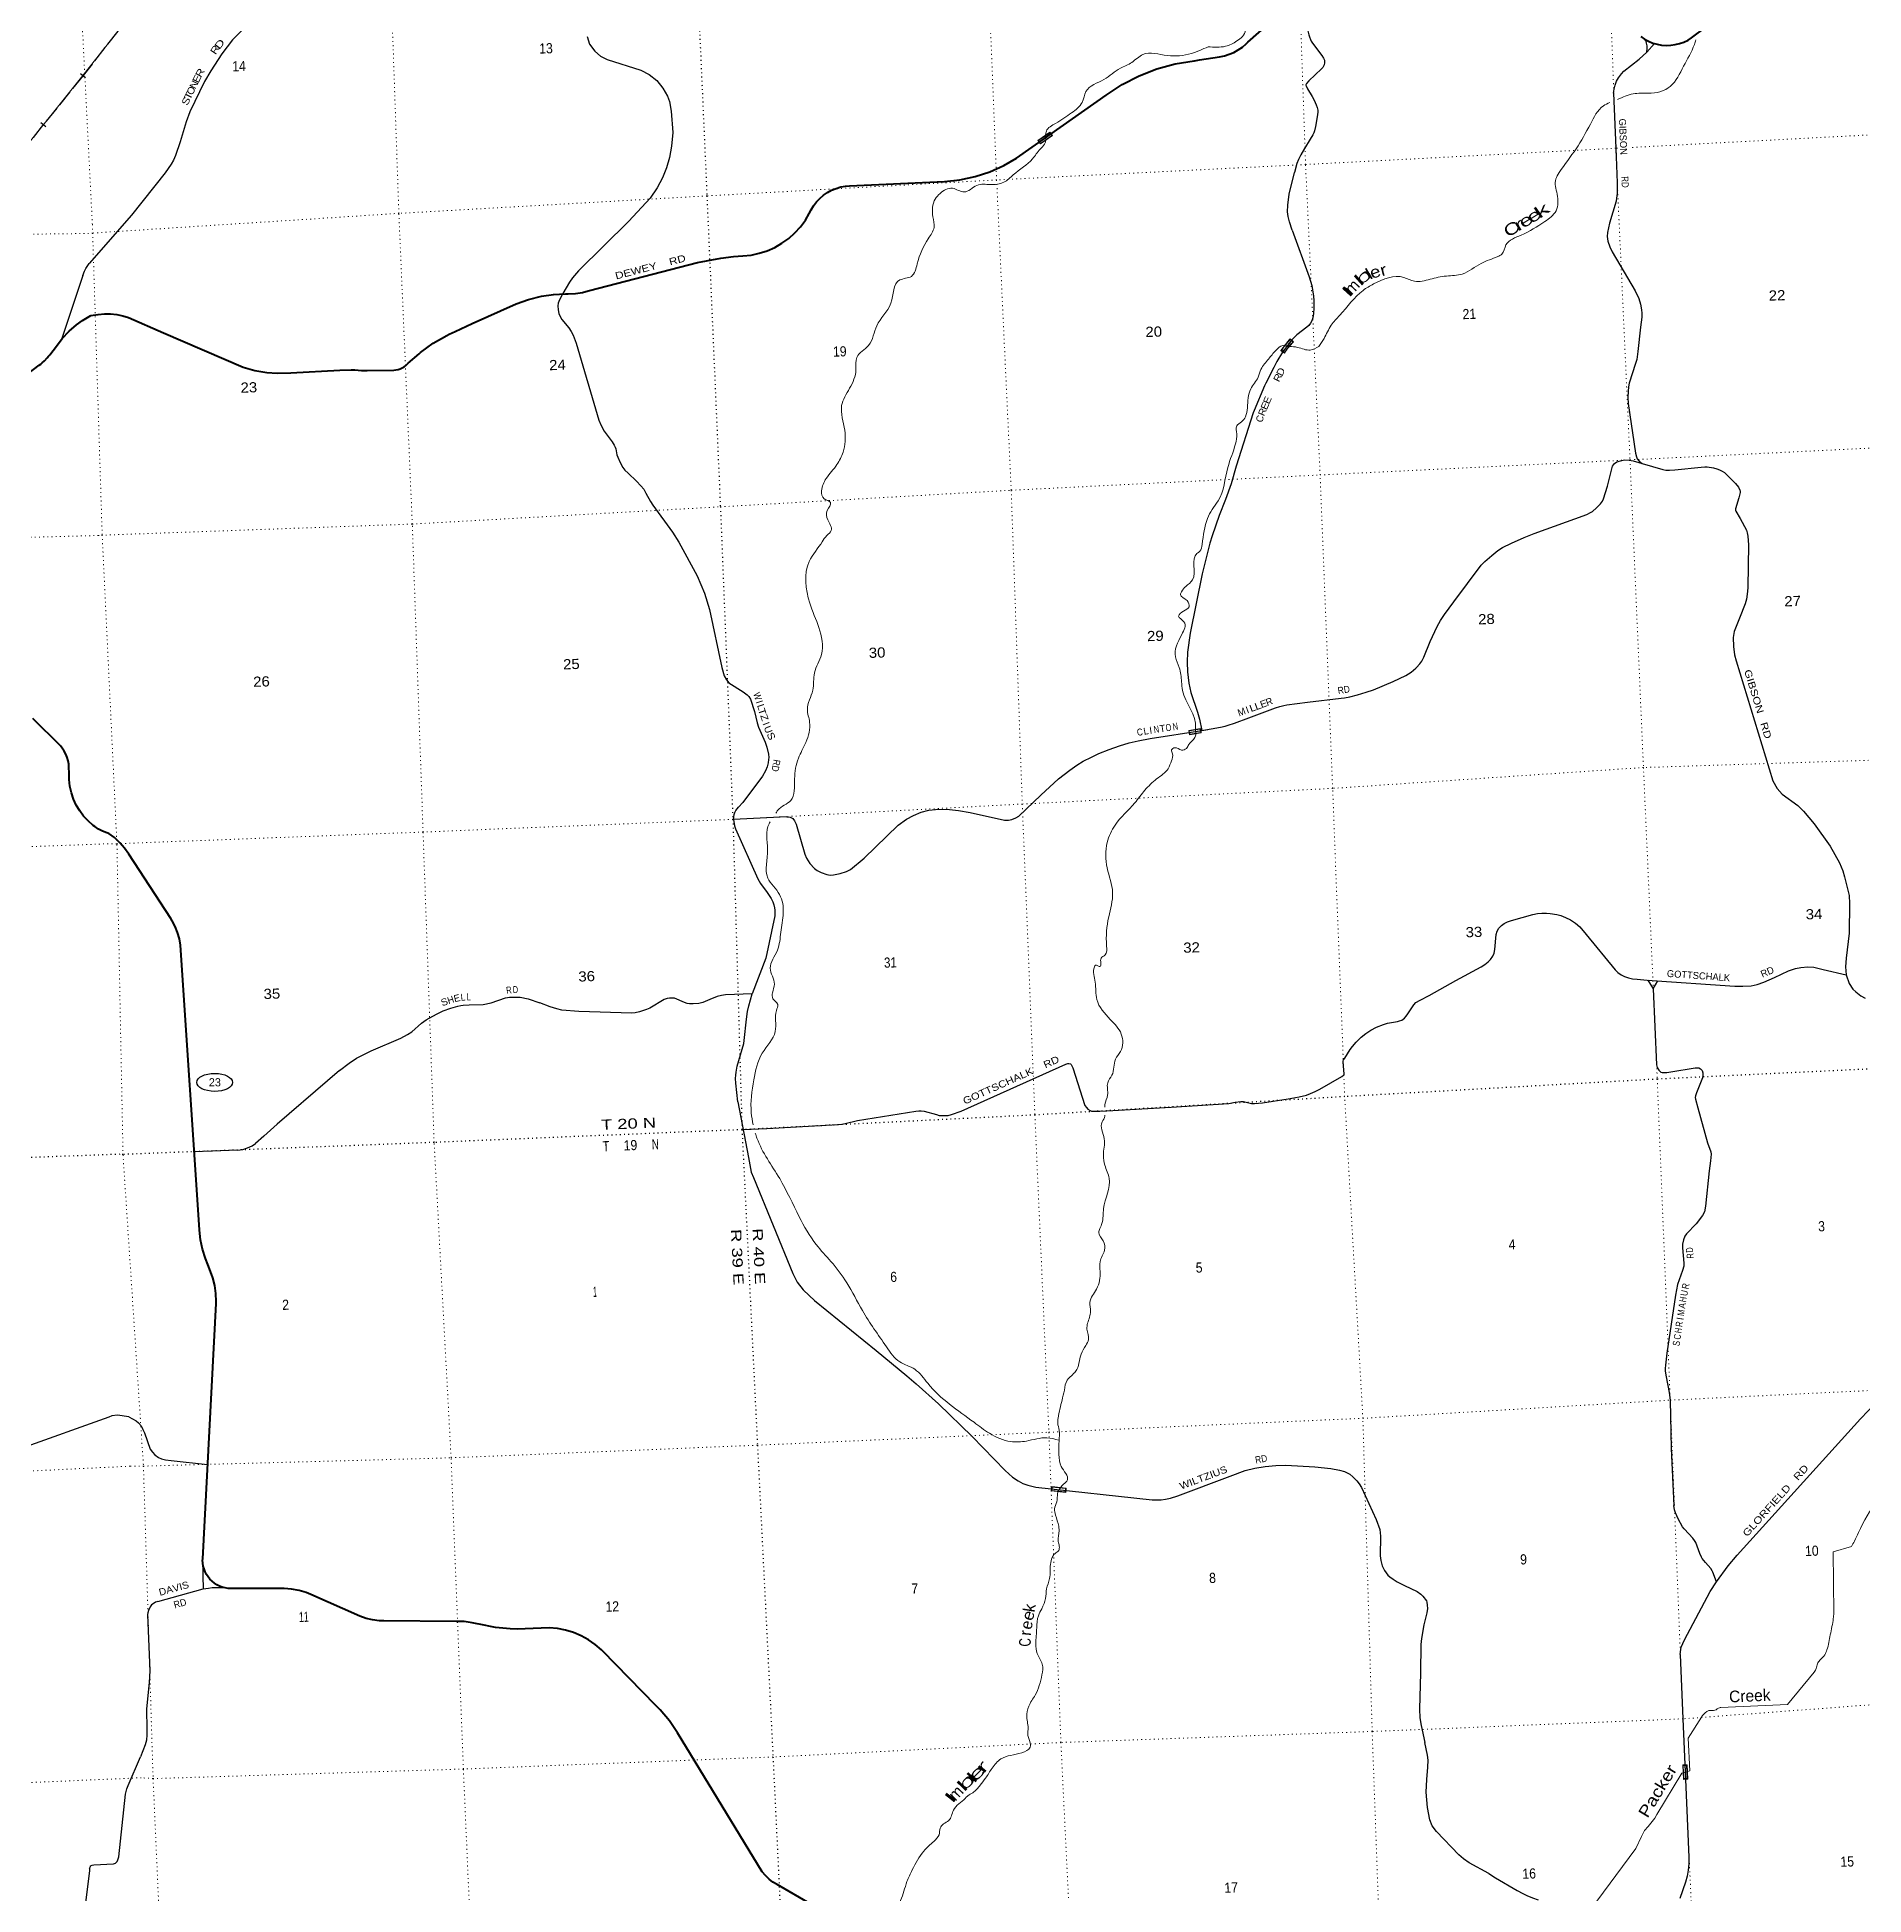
# Model space of a CAD drawing. Header units: feet. Extents: x 745759 to 1002271, y -170898 to 32007.
# Drawn here: x 779457 to 810881, y -117429 to -85462 of the extents above; entities that cross this region are included whole.
import ezdxf
from ezdxf.enums import TextEntityAlignment as Align

# ---------------------------------------------------------------- set-up
doc = ezdxf.new("R2010")
doc.units = ezdxf.units.FT
doc.header["$LTSCALE"] = 48
doc.header["$PDMODE"] = 32
doc.header["$PDSIZE"] = 24
doc.linetypes.add('DOTTED', pattern=[1.5, 0.3, -1.2])
doc.linetypes.add('LONG_DASHED', pattern=[7.5, 6, -1.5])
for name, color, linetype, lineweight in [('17', 7, 'Continuous', 25), ('23', 7, 'Continuous', 70), ('26', 7, 'Continuous', 40), ('29', 7, 'Continuous', 25), ('31', 7, 'Continuous', 13), ('34', 7, 'Continuous', 13), ('39', 7, 'Continuous', 13), ('6', 7, 'DOTTED', 25), ('61', 7, 'Continuous', 13), ('63', 7, 'Continuous', 25), ('7', 7, 'DOTTED', 13)]:
    doc.layers.add(name, color=color, linetype=linetype, lineweight=lineweight)
for name, color, linetype in [('27', 7, 'Continuous'), ('30', 7, 'Continuous'), ('41', 7, 'Continuous')]:
    doc.layers.add(name, color=color, linetype=linetype)

msp = doc.modelspace()

# ---------------------------------------------------------------- linework, layer by layer
at = {"layer": '17'}
msp.add_ellipse((782511.21, -103448.89), major_axis=(-309.24, 1), ratio=0.500121, dxfattribs=at)
at = {"layer": '23'}
for points in [[(780692.11, -99163.14), (780657.97, -99152.88), (780583.92, -99124.83), (780513.2, -99089.19), (780446.6, -99046.36), (780420.5, -99026.32), (780334.69, -98950.73), (780257.26, -98866.59), (780189.04, -98774.81), (780130.78, -98676.41), (780083.14, -98572.45), (780046.62, -98464.09), (780021.63, -98352.5), (780008.44, -98238.9), (780007.19, -98124.56), (780004.58, -98030.64), (780000.25, -97971.33), (779989.74, -97912.81), (779973.18, -97855.7), (779950.73, -97800.64), (779922.65, -97748.23), (779889.25, -97699.04), (779856.45, -97659.63), (779380.4, -97188.85)], [(781780.97, -100669.98), (781755.92, -100629.99), (781035.12, -99524.24), (780962.24, -99419.91), (780878.86, -99323.78), (780785.89, -99236.89), (780692.11, -99163.14)], [(792777.94, -117595.42), (792185.32, -117253.39), (792115.51, -117209.47), (792048.28, -117156.8), (791986.92, -117097.4), (791932.11, -117031.91), (790474.45, -114638.66), (790335.05, -114434.56), (790175.08, -114246.16), (790101.3, -114171.37), (789184.47, -113230.73), (789165.09, -113211.86), (789057.31, -113119.27), (788940.44, -113038.46), (788815.76, -112970.31), (788684.65, -112915.56), (788548.52, -112874.82), (788408.89, -112848.53), (788267.27, -112836.98), (788125.22, -112840.3), (787712.94, -112858.2), (787595.77, -112854.72), (787341.15, -112827.62), (787058.95, -112771.12), (787027.61, -112765.05), (786942.09, -112745.96), (786805.05, -112727.49), (786666.83, -112723.44), (785420.69, -112715.23), (785342.05, -112712.54), (785228.34, -112698.54), (785116.73, -112672.73), (785008.42, -112635.4), (784163.91, -112260.12), (784086.6, -112229.35), (783962.41, -112191.9), (783834.98, -112167.64), (783705.71, -112156.83), (782843.69, -112156.2), (782792.67, -112158.92), (782741.64, -112156.29), (782691.16, -112148.34), (782641.79, -112135.16), (782594.07, -112116.89), (782548.53, -112093.74), (782505.65, -112065.95), (782465.91, -112033.83), (782429.74, -111997.73), (782397.55, -111958.05), (782369.68, -111915.22), (782346.45, -111869.71), (782328.09, -111822.02), (782314.82, -111772.68), (782306.78, -111722.22), (782304.06, -111671.19), (782304.63, -111647.2), (782536.57, -107252.06), (782535.82, -107220.05), (782530.92, -107081.94), (782511.62, -106945.11), (782478.12, -106811.04), (782440.74, -106705.29), (782392.7, -106583.67), (782353.57, -106477.5), (782301.86, -106319.69), (782266.93, -106157.35), (782249.17, -105992.24), (782248.84, -105986.08), (781922.33, -101085.81), (781903.56, -100976.86), (781873.5, -100870.47), (781832.49, -100767.8), (781780.97, -100669.98)]]:
    msp.add_lwpolyline(points, dxfattribs=at)
at = {"layer": '26'}
for points in [[(796901.46, -87125.83), (797848.69, -86459.72), (798122.46, -86279.43), (798413.57, -86128.74), (798718.83, -86009.31), (799034.91, -85922.44), (799358.34, -85869.09), (799364.12, -85868.45), (799450.69, -85855.09), (799795.42, -85798.17), (799880.55, -85782.05), (799963.53, -85757.12), (800043.45, -85723.66), (800119.44, -85682.02), (800190.65, -85632.68), (800256.32, -85576.15), (800284.76, -85547.6), (801234.92, -84707.23)], [(807042.03, -85453.37), (807106.98, -85497.33), (807176.17, -85534.25), (807248.84, -85563.74), (807324.2, -85585.48), (807401.42, -85599.21), (807479.65, -85604.8), (807558.03, -85602.19), (807635.71, -85591.39), (807711.84, -85572.53), (807785.58, -85545.82), (807856.12, -85511.55), (807915.96, -85474.74), (808410.6, -85108.94)], [(780382.72, -90253.85), (780507.42, -90236.98), (780613.86, -90225.67), (780720.89, -90225.55), (780827.35, -90236.62), (780932.08, -90258.75), (781027.04, -90289.12), (781631.82, -90549.62), (783002.75, -91139.5), (783203.43, -91195.88), (783408.9, -91230.98), (783587.23, -91243.83), (783819.27, -91236.39), (784661.6, -91192.8), (784859.92, -91186.76), (784921.45, -91189.11), (785038.17, -91199.48), (785136.55, -91198.72), (785591.48, -91194.04), (785629.47, -91189.46), (785666.78, -91180.95), (785702.99, -91168.58), (785737.71, -91152.49), (785770.56, -91132.86), (785801.17, -91109.9), (785829.22, -91083.87), (785839.37, -91072.98), (786028.57, -90910.7), (786053.82, -90886.29), (786271.73, -90729.48), (786504.85, -90596.31), (786547, -90575.56), (786649.52, -90527.07), (786941.15, -90390.78), (787697.09, -90051.83), (787912.23, -89974.57), (788134.27, -89920.22), (788342.47, -89890.98), (788543.61, -89880), (788594.25, -89881.16), (788716.8, -89874.53), (788837.99, -89855.13), (788855.98, -89851.13), (788960.58, -89824.32), (790814.88, -89339.76), (791216.21, -89263.12), (791435.38, -89239.34), (791597.33, -89225.55), (791739.51, -89211.27), (791879.43, -89182.2), (792015.53, -89138.67), (792146.34, -89081.15), (792270.43, -89010.28), (792386.42, -88926.82), (792493.06, -88831.69), (792589.16, -88725.94), (792673.69, -88610.72), (792740.53, -88497.25), (792772.07, -88432.76), (792814.99, -88362.27), (792865.04, -88296.66), (792921.68, -88236.65), (792984.28, -88182.88), (793052.16, -88135.94), (793124.57, -88096.37), (793200.72, -88064.57), (793279.78, -88040.91), (793360.88, -88025.65), (793431.04, -88019.39), (795065.16, -87944.82), (795330.18, -87916.81), (795590.82, -87861.25), (795844.22, -87778.75), (796087.62, -87670.22), (796302.09, -87547.31), (796901.46, -87125.83)], [(776926.01, -93260.58), (777735.15, -92524.69), (778737.06, -91682.76), (779493.19, -91106.45), (779518.09, -91087.48), (779543.19, -91065.93), (779581.55, -91033), (779631.97, -90979.61), (779653.56, -90954.51), (779672.77, -90929.61), (779787.84, -90780.45), (779890.09, -90645.95), (780005.84, -90522.89), (780133.82, -90412.59), (780236.79, -90339.12), (780382.72, -90253.85)]]:
    msp.add_lwpolyline(points, dxfattribs=at)
at = {"layer": '29'}
for p, q in [((806576.46, -86428.28), (806613.01, -87374.47)), ((801043.95, -88782.17), (801339.31, -89586.53)), ((780241.58, -89566.47), (779877.08, -90663.6)), ((799500.69, -94696.66), (799291.78, -95717.36)), ((799593.7, -97380.58), (799270.38, -97430.83)), ((792350.79, -98876.98), (791434.2, -98923.14)), ((807150.95, -101688.92), (808660.6, -101795.02)), ((807256.36, -101841.36), (807314.82, -103147.98)), ((795351.82, -103946.32), (797155.78, -103133.65)), ((791512.04, -103781.13), (791692.55, -104743.49)), ((782905.52, -104616.15), (782151.2, -104644.09)), ((792827.36, -107199.08), (793887.99, -108060.44)), ((810822.55, -109235.89), (808703.01, -111584.52)), ((781532.93, -112379.24), (782315.41, -112162.18)), ((807723.04, -113291.61), (807769.09, -114400.25))]:
    msp.add_line(p, q, dxfattribs=at)
for points in [[(784023.55, -84142.47), (783892.88, -84316.25), (783717.04, -84606.52), (783633.51, -84731.87), (783532.42, -84844.02), (782969.76, -85354.19), (782820.29, -85510.33), (782635.67, -85750.02), (782446.64, -86040.3), (782336.76, -86225.01), (782081.79, -86748.39), (782020.26, -86919.9), (781914.76, -87262.95), (781835.64, -87500.45), (781804.85, -87577.42), (781760.89, -87647.79), (781659.81, -87799.52), (781079.55, -88525.2), (780349.97, -89356.09)], [(801177.1, -84762.6), (801175.77, -84878.81), (801178.15, -84935.31), (801182.91, -84969.23), (801220.96, -85069.18), (801260.21, -85156.62), (801282.8, -85216.72), (801332.75, -85422.54), (801342.26, -85459.44), (801361.29, -85503.45), (801375.56, -85530.83), (801396.97, -85568.29), (801556.32, -85775.94), (801588.43, -85822.91), (801601.51, -85856.85), (801605.08, -85884.78), (801603.89, -85906.82), (801596.76, -85938.33), (801587.24, -85959.17), (801572.96, -85985.33), (801553.94, -86006.76), (801335.13, -86216.17)], [(788921.65, -85450.95), (788961.22, -85582.89), (789053.53, -85706.03), (789145.84, -85789.6), (789264.53, -85846.77), (789844.77, -86031.49), (789985.44, -86106.26), (790117.31, -86207.41), (790222.81, -86339.36), (790301.94, -86480.09), (790332.71, -86568.06), (790363.48, -86735.18)], [(806576.46, -86428.28), (806585.5, -86355.45), (806602.14, -86287.04), (806628.31, -86217.43), (806659.22, -86163.3), (806710.36, -86093.69), (806754.36, -86049.07), (807015.98, -85842.05), (807149.17, -85723.06), (807281.18, -85573.74)], [(807149.17, -85723.06), (807153.94, -85653.46), (807151.56, -85610.63), (807143.24, -85563.03), (807130.15, -85514.25)], [(801335.13, -86216.17), (801294.69, -86258.98), (801287.16, -86268.91), (801283.59, -86280.5), (801283.99, -86290.22), (801287.56, -86299.43), (801311.34, -86349.41), (801389.83, -86482.67), (801426.1, -86549.01), (801461.78, -86626.35), (801475.46, -86670.66), (801485.56, -86716.77), (801487.35, -86753.95), (801477.83, -86832.48), (801448.7, -86998.17), (801430.26, -87072.83), (801416.59, -87110.61), (801404.1, -87141.84), (801358.91, -87215.61), (801256.64, -87377.43), (801194.8, -87486.89), (801154.97, -87566.91), (801128.2, -87639.19), (801085.39, -87791.49)], [(790363.48, -86735.18), (790389.86, -87100.23), (790372.26, -87339.92), (790337.11, -87531.24), (790284.35, -87713.76), (790214.03, -87883.09), (790121.7, -88052.41), (790003.03, -88234.93), (789633.78, -88630.76), (788772.2, -89483.98), (788666.69, -89601.64), (788613.95, -89677.5), (788499.66, -89871.01)], [(806613.01, -87374.47), (806636.64, -87966.46), (806636.64, -88152.07), (806627.12, -88234.17), (806617.61, -88285.33), (806503.44, -88661.31), (806470.15, -88823.13), (806467.76, -88894.51), (806479.66, -88970.66), (806512.95, -89072.99), (806551.01, -89156.27), (806945.83, -89827.33), (807007.66, -89960.61), (807040.97, -90055.78), (807057.61, -90155.74), (807061.2, -90211.04), (807059.99, -90279.46), (807040.97, -90450.8)], [(801043.95, -88782.17), (801000.36, -88641.94), (800977.76, -88548.54), (800968.25, -88468.22), (800970.63, -88353.4), (800994.41, -88165.41), (801085.39, -87791.49)], [(780241.58, -89566.47), (780271.41, -89490.17), (780293.43, -89443.9), (780349.96, -89356.09)], [(801339.31, -89586.53), (801384.49, -89737.78), (801415.41, -89918.64), (801420.17, -89994.19), (801417.79, -90123.29), (801413.03, -90215.5), (801401.14, -90292.25), (801383.3, -90342.81), (801360.7, -90385.06), (801333.35, -90422.53), (801301.24, -90454.07), (801127.61, -90587.33), (801041.99, -90673), (800949.22, -90790.78), (800880.25, -90882.41), (800780.36, -91044.23), (800730.41, -91144.18)], [(788499.66, -89871.01), (788442.5, -89982.06), (788422.72, -90042.52), (788416.12, -90083.22), (788418.32, -90152.48), (788433.71, -90215.16), (788457.89, -90280.02), (788482.06, -90320.71), (788600.75, -90465.85), (788642.51, -90526.31), (788675.48, -90588.99), (788728.23, -90729.73), (789119.46, -92053.56), (789156.82, -92143.71), (789211.77, -92242.67), (789348.04, -92427.39), (789385.4, -92482.36), (789400.78, -92517.54), (789409.58, -92546.14), (789431.55, -92651.69), (789444.75, -92691.28), (789484.31, -92779.24)], [(807040.97, -90450.8), (806993.41, -90870.81), (806973.2, -91008.22), (806955.36, -91080.22), (806845.95, -91418.13), (806831.68, -91482.36), (806826.92, -91551.39), (806823.35, -91660.84), (806826.92, -91765.55), (806955.36, -92622.23), (806967.59, -92686.95), (806983.9, -92717.41), (807017.54, -92755.97), (807069.52, -92798.32)], [(800730.41, -91144.18), (800591.26, -91418.39), (800571.04, -91461.83), (800391.47, -91888.38), (800376.01, -91928.25), (800085.83, -92842.05), (799995.45, -93146.66), (799900.31, -93417.94), (799792.1, -93693.98), (799670.8, -94043.8), (799632.74, -94167.54), (799500.69, -94696.66)], [(789484.31, -92779.24), (789534.84, -92868.3), (789567.81, -92912.28), (789622.76, -92967.26), (789770.02, -93103.6), (789844.75, -93182.76), (789890.91, -93242.14), (789930.47, -93308.11), (790009.59, -93455.44), (790046.96, -93517.02), (790385.44, -93983.22), (790495.33, -94152.54)], [(803827.89, -95182.14), (804298.87, -94546.74), (804360.71, -94483.67), (804479.64, -94380.15), (804584.3, -94298.05), (804665.17, -94246.89), (804817.39, -94171.93), (805036.22, -94071.98), (805207.47, -94004.15), (806116.08, -93675.74), (806180.3, -93644.8), (806211.22, -93623.38), (806282.57, -93561.52), (806351.55, -93490.12), (806382.48, -93449.66), (806401.5, -93409.21), (806472.86, -93190.27), (806558.48, -92842.83), (806589.41, -92801.18), (806629.84, -92771.44), (806696.44, -92751.21), (806763.04, -92738.12), (806841.53, -92741.69), (806910.51, -92752.4), (807069.52, -92798.32)], [(807069.52, -92798.32), (807422.34, -92904.55), (807475.09, -92912.25), (807538.83, -92915.55), (807628.94, -92907.85), (808081.69, -92859.47), (808143.23, -92856.17), (808187.19, -92858.37), (808292.68, -92872.67), (808354.22, -92891.36), (808398.18, -92906.75), (808442.13, -92928.74), (808481.69, -92956.23), (808675.1, -93145.34), (808725.65, -93205.81), (808749.82, -93255.28), (808754.22, -93270.68), (808752.02, -93298.16), (808727.85, -93391.62), (808672.9, -93581.83), (808672.9, -93602.72), (808679.49, -93620.31), (808754.22, -93743.45), (808859.72, -93945.75), (808875.1, -93994.13), (808886.09, -94051.3), (808899.28, -94196.43), (808883.89, -94927.58), (808877.3, -95001.25), (808859.72, -95130.98), (808837.74, -95212.35), (808741.03, -95463.03)], [(790495.33, -94152.54), (790811.83, -94733.08), (790934.92, -95029.95), (791022.83, -95313.63), (791233.83, -96307.6), (791277.78, -96450.53), (791315.15, -96519.81), (791356.92, -96571.49), (791603.09, -96729.82), (791673.41, -96780.39), (791699.79, -96810.08), (791726.17, -96852.97), (791796.5, -97064.07), (791842.66, -97262), (791866.84, -97336.76), (791981.13, -97591.85), (792009.7, -97679.82), (792036.07, -97801.87), (792042.67, -97855.73), (792040.46, -97892.03), (792033.87, -97947.01), (792016.29, -98017.38), (791987.71, -98087.75), (791937.17, -98181.19), (791594.29, -98629.8)], [(799494.17, -97396.05), (799812.93, -97338.2), (799893.81, -97320.34), (799948.51, -97303.68), (800055.54, -97266.8), (800302.91, -97176.37), (800759.59, -97005.03), (800835.71, -96982.42), (800904.68, -96963.38), (800954.63, -96952.68), (801311.41, -96905.08), (801891.77, -96838.45), (801947.21, -96830.58), (802040.12, -96815.12), (802170.92, -96781.81), (802322.3, -96733.72), (802448.34, -96690.9), (802786.09, -96552.88), (803004.92, -96448.17), (803095.33, -96389.86), (803171.41, -96319.66), (803185.71, -96308.95), (803242.8, -96247.07), (803276.1, -96201.86), (803309.37, -96134.04), (803418.78, -95862.75), (803542.47, -95605.74), (803599.58, -95501.02), (803666.15, -95396.32), (803827.89, -95182.14)], [(808741.03, -95463.03), (808648.72, -95691.71), (808631.13, -95790.66), (808639.92, -95946.79), (808657.51, -96089.72), (808683.88, -96193.07), (809316.85, -98260.08), (809387.18, -98392.01), (809475.1, -98488.77), (809747.62, -98682.28), (809844.32, -98781.22), (810028.95, -98998.93), (810301.47, -99385.94), (810459.71, -99669.6), (810516.86, -99810.33), (810547.63, -99913.69), (810626.75, -100230.33), (810635.54, -100371.07), (810626.75, -100881.22), (810578.39, -101313.31), (810567.4, -101462.84), (810577.28, -101600.52)], [(799291.78, -95717.36), (799247.43, -96042.75), (799240.3, -96215.28), (799247.43, -96385.43), (799268.84, -96577), (799304.52, -96737.63), (799418.68, -97075.55), (799454.36, -97196.9), (799494.17, -97396.05)], [(797220.94, -98075.02), (797344.63, -97988.17), (797453.44, -97921.24), (797592, -97850.14), (797722.21, -97790.36), (797896.45, -97719.26), (798076.61, -97657.09), (798241.33, -97607.41), (798400.09, -97569.04), (798605.24, -97531.26), (799494.17, -97396.05)], [(792350.79, -98876.98), (792411.59, -98885.32), (792454.41, -98907.92), (792485.33, -98949.57), (792511.49, -99003.11), (792661.33, -99520.71), (792692.26, -99588.52), (792751.72, -99684.91), (792830.21, -99769.38), (792877.78, -99803.89), (792944.38, -99839.59), (793044.28, -99874.09), (793101.36, -99882.42), (793153.69, -99877.66), (793272.62, -99855.05), (793377.27, -99820.55), (793448.63, -99783.66), (793686.48, -99588.52), (794271.59, -99022.15), (794414.3, -98919.82), (794533.23, -98855.57), (794666.42, -98800.83), (794794.86, -98765.14), (794909.03, -98750.86), (795008.93, -98746.1), (795151.64, -98753.24), (795308.62, -98769.9), (795508.41, -98804.41), (796098.28, -98936.48), (796164.88, -98937.67), (796226.72, -98922.2), (796293.32, -98898.42), (796345.65, -98865.09), (796721.45, -98503.37), (797025.9, -98227.32), (797220.94, -98075.02)], [(791434.2, -98923.14), (791447.03, -98837.07), (791458.02, -98804.09), (791477.8, -98772.2), (791523.96, -98711.73), (791594.29, -98629.8)], [(791434.2, -98923.14), (791454.72, -99031.69), (791472.31, -99083.36), (791854.75, -99946.49), (791900.91, -100023.46), (792017.39, -100179.6), (792085.53, -100282.95), (792114.11, -100339.57), (792131.69, -100390.71), (792143.78, -100447.32), (792147.07, -100485.26), (792147.08, -100548.48), (792144.87, -100584.22), (791991.02, -101309.91), (791755.34, -101923.06)], [(803862, -101693.71), (804300.49, -101459.52), (804359.83, -101422.14), (804416.97, -101375.96), (804460.93, -101331.98), (804496.09, -101279.21), (804520.27, -101226.43), (804533.46, -101162.66), (804553.24, -100900.98), (804573.02, -100843.81), (804601.59, -100797.63), (804645.55, -100749.25), (804693.9, -100714.07), (804753.24, -100687.68), (804819.18, -100665.69), (805188.42, -100560.14), (805265.34, -100544.75), (805340.07, -100538.15), (805419.19, -100535.95), (805485.13, -100540.35), (805597.22, -100560.14), (805667.55, -100577.73), (805746.67, -100608.52), (805836.78, -100652.5)], [(805836.78, -100652.5), (805920.31, -100708.58), (805995.03, -100774.55), (806107.12, -100904.29), (806601.64, -101511.2), (806649.99, -101557.38), (806707.13, -101599.16), (806766.48, -101627.75), (806830.21, -101647.54), (806900.55, -101665.13), (806979.67, -101673.93), (807150.95, -101688.92)], [(808660.6, -101795.02), (808798.16, -101794.89), (808943.21, -101784.99), (809044.31, -101761.91), (809158.6, -101723.42), (809343.22, -101644.26), (809584.98, -101529.92), (809703.66, -101491.43), (809795.97, -101472.74), (809914.65, -101462.85), (810020.14, -101468.35), (810114.65, -101487.04), (810182.78, -101503.53), (810577.28, -101600.52)], [(810577.28, -101600.52), (810631.14, -101744.31), (810692.68, -101842.16), (810741.03, -101889.44), (810828.95, -101956.5), (810903.67, -101999.38)], [(791755.34, -101923.06), (791298.68, -101944.88), (791228.35, -101952.58), (791158.01, -101971.27), (791030.53, -102024.05), (790909.64, -102075.72), (790841.5, -102090.02), (790740.4, -102098.82), (790676.66, -102095.52), (790637.1, -102091.12), (790595.33, -102076.83), (790419.5, -102002.06), (790386.53, -101996.56), (790335.98, -101997.66), (790294.22, -102005.35), (790243.66, -102024.05), (789997.5, -102170.28), (789940.35, -102195.58), (789817.26, -102235.16), (789746.93, -102251.65), (789689.78, -102257.15), (788775.44, -102230.76), (788480.91, -102204.37), (788399.59, -102185.68), (788283.1, -102147.2), (788102.86, -102081.22)], [(791512.04, -103781.13), (791474.97, -103463.91), (791472.79, -103382.55), (791477.18, -103325.37), (791481.58, -103272.6), (791501.34, -103169.25), (791584.86, -102878.99), (791611.24, -102778.94), (791620.03, -102729.46), (791659.59, -102360.04), (791679.37, -102227), (791699.15, -102131.34), (791755.34, -101923.06)], [(800063.31, -103791.04), (800160.85, -103778.33), (800207, -103779.44), (800349.86, -103813.51), (800398.21, -103814.62), (800534.48, -103800.32), (800978.44, -103734.35), (801167.45, -103695.87), (801290.53, -103667.29), (801360.87, -103641.99), (801442.18, -103605.72), (801523.51, -103567.23), (801901.53, -103347.33), (801930.09, -103327.01), (801941.08, -103313.81), (801941.09, -103303.35), (801923.51, -103101.05), (801923.5, -103080.72), (801930.09, -103062.03), (801949.89, -103030.68), (802042.19, -102885.55), (802081.75, -102832.78), (802145.49, -102758.02), (802181.75, -102719.53), (802232.3, -102672.25), (802315.82, -102608.48), (802402.64, -102551.31), (802496.05, -102497.44), (802618.03, -102450.16), (802687.26, -102429.27), (802859.79, -102401.78), (802893.86, -102391.89), (802931.22, -102376.5), (802978.47, -102344.61), (803005.95, -102310.53), (803035.62, -102269.84), (803141.11, -102111.52), (803175.18, -102074.13), (803246.61, -102032.35), (803404.85, -101953.19), (803862, -101693.71)], [(807167.07, -101691.09), (807256.36, -101841.36), (807338.88, -101702.88)], [(784659.73, -103244.59), (784823.56, -103115.87), (784951.04, -103031.2), (785201.61, -102908.05), (785711.54, -102688.14), (785828.03, -102626.57), (785900.56, -102578.19), (786067.6, -102428.65), (786151.12, -102372.57), (786326.96, -102274.71), (786443.45, -102218.64), (786575.32, -102172.46), (786691.82, -102138.37), (786744.23, -102125.68), (786788.52, -102121.88), (786889.64, -102116.38), (787127.02, -102107.58), (787267.69, -102081.2), (787516.05, -101996.53), (787581.56, -101983.9), (787645.74, -101980.04), (787768.82, -101984.44), (787905.09, -102010.82), (788102.86, -102081.22)], [(784659.73, -103244.59), (784451.18, -103424.73), (783584.74, -104165.8), (783357.73, -104372.56), (783215.27, -104499.07)], [(797155.78, -103133.65), (797187.17, -103123.04), (797202.56, -103123.04), (797233.33, -103127.44), (797246.51, -103142.84), (797275.09, -103200.01), (797481.68, -103846.5), (797505.86, -103881.69), (797534.43, -103908.07), (797569.6, -103930.06), (797595.97, -103941.06), (797648.39, -103945.58)], [(807314.82, -103147.98), (807328.03, -103192.84), (807353.3, -103240.12), (807369.79, -103257.71), (807388.47, -103270.9), (807410.45, -103278.6), (807434.62, -103280.26), (807492.87, -103276.4), (807563.2, -103266.51), (807979.69, -103196.7), (808017.06, -103196.14), (808044.53, -103200.54), (808072, -103214.29), (808085.2, -103228.02), (808098.38, -103244.52), (808111.56, -103284.66), (808113.77, -103304.99), (808113.77, -103323.68), (808102.77, -103368.22), (808001.67, -103627.7), (807983, -103679.92), (807980.8, -103706.31), (807984.08, -103737.65), (808023.64, -103887.18), (808190.68, -104489.7), (808246.75, -104643.09), (808252.22, -104683.21), (808243.43, -104797.56), (808221.45, -104969.08), (808159.91, -105580.4)], [(797648.39, -103945.58), (797735.45, -103944.55), (797857.27, -103937.44), (798966.55, -103872.35)], [(798966.55, -103872.35), (799954.99, -103812.82), (800063.31, -103791.04)], [(791602.5, -104261.13), (792012.15, -104242.65), (793238.16, -104176.06)], [(793238.16, -104176.06), (793301.39, -104169.77), (793356.33, -104157.68), (793567.32, -104104.9), (794573.93, -103942.18), (794624.49, -103938.87), (794666.24, -103938.87), (794714.59, -103946.58), (794925.58, -104003.75), (794971.74, -104015.84), (795015.71, -104021.33), (795079.45, -104021.33), (795127.8, -104016.93), (795184.93, -104003.75), (795351.82, -103946.32)], [(782905.52, -104616.15), (782992.66, -104603.56), (783076.18, -104577.17), (783153.11, -104539.78), (783215.27, -104499.07)], [(791692.55, -104743.49), (791742.67, -104992.1), (791777.84, -105084.46), (792459.19, -106738.14), (792533.26, -106883.81), (792635.02, -107017.41), (792736.13, -107116.37), (792827.36, -107199.08)], [(808159.91, -105580.4), (808139.08, -105673.33), (808108.3, -105740.39), (807998.41, -105881.13), (807831.37, -106052.65), (807800.6, -106097.73), (807778.62, -106158.2), (807763.24, -106231.87), (807761.03, -106294.54), (807783.01, -106558.42), (807783.02, -106612.3), (807761.03, -106685.96), (807677.52, -106927.85), (807642.35, -107112.57), (807492.89, -108106.52), (807466.52, -108313.23)], [(781034.19, -109202.57), (780839.7, -109176.03), (780742.8, -109189.25), (780689.94, -109206.88), (779183.55, -109748.94), (779117.48, -109757.75), (779060.22, -109757.75), (779007.36, -109735.72), (778941.29, -109700.46), (778769.51, -109546.22), (778685.82, -109453.67), (778540.47, -109202.47), (778509.64, -109118.74), (778487.61, -108968.91), (778395.11, -107712.92), (778373.09, -107660.04), (778342.26, -107611.56), (778302.62, -107580.72), (778254.17, -107554.27), (778159.97, -107544.21)], [(793887.99, -108060.44), (794419.74, -108499.57), (794580.18, -108637), (794964.82, -108978.96), (795540.67, -109541.91), (796107.73, -110126.86), (796235.21, -110240.12), (796331.92, -110307.18), (796415.44, -110352.27), (796498.96, -110381.95), (796567.1, -110398.45), (796635.23, -110412.73), (798636.5, -110629.47)], [(807466.52, -108313.23), (807462.13, -108373.13), (807464.33, -108416.57), (807481.91, -108517.72), (807534.66, -108783.81), (807549.89, -108916.53)], [(812264.87, -108097.11), (811322.62, -108776.62), (811153.39, -108909.66), (811094.04, -108961.33), (810953.38, -109102.06), (810822.55, -109235.89)], [(807549.89, -108916.53), (807566.79, -109748.7), (807612.99, -110729.73)], [(781034.19, -109202.57), (781159.58, -109272.23), (781201.34, -109309.61), (781245.3, -109360.19), (781276.07, -109419.56), (781302.45, -109478.94), (781403.55, -109762.62), (781438.72, -109813.2), (781480.48, -109854.98), (781544.22, -109903.36), (781596.97, -109927.55), (781665.11, -109942.95), (781764.02, -109956.14), (782386.04, -110026.51)], [(798636.5, -110629.47), (798790.32, -110629.89), (798865.05, -110621.1), (798952.97, -110603.5), (799080.45, -110563.92), (799981.6, -110225.26), (800240.95, -110128.51), (800403.6, -110088.92), (800579.44, -110058.14), (800764.06, -110040.54), (800935.5, -110036.15), (801436.63, -110066.93), (801709.17, -110093.32), (801863.03, -110119.71), (801946.55, -110146.1), (802038.86, -110190.08), (802091.61, -110238.46), (802157.55, -110304.43), (802201.51, -110357.21), (802241.07, -110418.78), (802491.64, -110968.55), (802553.17, -111142.27), (802566.37, -111254.43), (802561.96, -111595.28), (802570.76, -111676.64), (802592.73, -111766.81), (802632.3, -111848.17), (802693.84, -111929.54), (802726.81, -111957.03), (802781.76, -111997.71), (802852.09, -112043.89), (802979.58, -112107.66)], [(808343.48, -112045.52), (808284.13, -111877.3), (808273.15, -111853.11), (808251.17, -111815.73), (808156.66, -111712.37), (808099.51, -111642), (808086.32, -111620.01), (808062.15, -111554.04), (807991.81, -111367.13), (807969.83, -111329.74), (807939.06, -111290.16), (807873.13, -111217.59), (807789.61, -111129.63), (807761.03, -111094.45), (807688.5, -110960.3), (807640.15, -110854.75), (807624.76, -110801.97), (807612.99, -110729.73)], [(782305.42, -111732.61), (782307.91, -111942.4), (782315.41, -112162.18)], [(808343.48, -112045.52), (808545.69, -111767.35), (808703.01, -111584.52)], [(782315.41, -112162.18), (782403.63, -112149.73), (782467.37, -112143.13), (782548.7, -112140.93), (782673.98, -112143.13)], [(802979.58, -112107.66), (803197.18, -112211.03), (803258.72, -112255.01), (803296.07, -112287.99), (803355.42, -112372.65), (803364.21, -112394.65), (803370.8, -112446.32), (803373, -112504.6), (803362.01, -112578.26), (803313.65, -112780.58), (803271.91, -113018.08), (803260.9, -113123.63), (803256.51, -113607.42), (803238.92, -114236.35), (803245.53, -114385.9), (803265.3, -114517.83), (803326.84, -114808.11)], [(807723.04, -113291.61), (807730.27, -113209.91), (807741.25, -113167.03), (807798.4, -113039.49), (808237.98, -112208.25), (808343.48, -112045.52)], [(781532.93, -112379.24), (781495.88, -112394.92), (781451.92, -112421.31), (781425.54, -112441.1), (781399.17, -112475.19), (781370.59, -112535.67), (781359.6, -112575.25), (781355.21, -112602.74), (781394.78, -113574.74), (781385.98, -113777.05), (781339.82, -114227.86), (781337.63, -114340.02), (781342.02, -114476.36), (781346.42, -114674.28), (781337.62, -114765.54), (781315.65, -114845.81), (781237.35, -115053.94)], [(807769.09, -114400.25), (807769.09, -114400.25), (807813.37, -115444.42), (807870, -116780.07)], [(780360.2, -116977.95), (780372.86, -116943.23), (780377.26, -116932.22), (780403.69, -116918.99), (780430.12, -116914.59), (780769.28, -116896.96), (780804.52, -116883.74), (780835.35, -116852.89), (780846.36, -116828.65), (780861.78, -116773.57), (780976.3, -115698.27), (780998.32, -115607.91), (781024.75, -115548.43), (781237.35, -115053.94)], [(804428.67, -117064.89), (804093.93, -116877.44), (803992.82, -116811.46), (803913.7, -116741.09), (803531.26, -116336.47), (803456.53, -116244.11), (803416.96, -116138.55), (803377.4, -115927.44), (803351.03, -115663.55), (803364.21, -115443.65), (803381.8, -115232.54), (803386.19, -115109.39), (803377.4, -115025.83), (803326.84, -114808.11)], [(780360.2, -116977.95), (780357.75, -117011.83), (779845.12, -121097.68)], [(807870, -116780.07), (807867.79, -116895.02), (807856.8, -117002.77), (807841.41, -117110.52), (807812.84, -117213.88), (807716.28, -117490.51)], [(804428.67, -117064.89), (804541.77, -117137.25), (804915.66, -117353.68)], [(804915.66, -117353.68), (805014.86, -117406.3), (805083, -117439.29), (805181.91, -117478.87), (805280.05, -117514.13)]]:
    msp.add_lwpolyline(points, dxfattribs=at)
at = {"layer": '29', "linetype": 'DOTTED', "lineweight": 100}
msp.add_arc((802333.94, -91863.84), 1753.97, 137.46609, 145.7841, dxfattribs=at)
at = {"layer": '31'}
for p, q in [((801013.94, -90652.66), (801069.02, -90703.56)), ((801014.42, -90663.99), (801057.75, -90704.03)), ((800914.43, -90898.82), (800852.65, -90856.3)), ((800912.35, -90887.67), (800863.76, -90854.23)), ((799278.56, -97467.34), (799267.14, -97393.22)), ((799267.51, -97392.84), (799470.99, -97361.46)), ((799482.41, -97435.58), (799278.35, -97467.05)), ((799470.99, -97361.46), (799482.41, -97435.58)), ((796910.48, -110403.79), (797158.96, -110431.25)), ((797158.96, -110431.25), (797150.72, -110505.79)), ((807839.88, -115190.36), (807851.08, -115440.11)), ((807851.08, -115440.11), (807776.16, -115443.48))]:
    msp.add_line(p, q, dxfattribs=at)
for points in [[(799285.19, -97457.9), (799276.21, -97399.59), (799464.3, -97370.58), (799473.28, -97428.89)], [(796911.07, -110471.25), (796917.55, -110412.62), (797150.12, -110438.32), (797143.64, -110496.95)]]:
    msp.add_lwpolyline(points, close=True, dxfattribs=at)
for points in [[(797150.72, -110505.79), (796902.24, -110478.33), (796910.48, -110403.79)], [(807776.16, -115443.48), (807764.96, -115193.73), (807839.88, -115190.36)]]:
    msp.add_lwpolyline(points, dxfattribs=at)
at = {"layer": '31', "lineweight": 25}
msp.add_lwpolyline([(807783.79, -115435.12), (807773.31, -115201.36), (807832.24, -115198.71), (807842.72, -115432.47)], close=True, dxfattribs=at)
at = {"layer": '31'}
for centre, radius, start, end in [((802333.94, -91863.84), 1791.47, 137.4661, 145.78411), ((802333.94, -91863.84), 1783.47, 137.71966, 145.52172), ((802333.94, -91863.83), 1724.47, 137.73534, 145.52369), ((802333.94, -91863.83), 1716.47, 137.46601, 145.78404)]:
    msp.add_arc(centre, radius, start, end, dxfattribs=at)
msp.add_point((800863.76, -90854.23), dxfattribs=at)
at = {"layer": '34'}
for p, q in [((782404.06, -83377.8), (780245.05, -86121.9)), ((780245, -86120.48), (768631.21, -100540.52))]:
    msp.add_line(p, q, dxfattribs=at)
at = {"layer": '39'}
for points in [[(810668.18, -111432.23), (810353.88, -111524.66), (810364.31, -112582.38)], [(808420.09, -114207.85), (809565.14, -114155.28), (810025.55, -113596.11)], [(808088.22, -114369.87), (807857.01, -114735.59), (807885.95, -115297.18), (807846.08, -115308.68)], [(807846.08, -115308.68), (807752.29, -115335.72), (807321.75, -116046.7), (807283.43, -116108.38), (807169.15, -116251.07), (807106.89, -116319.56), (807053.88, -116426.04), (806959.8, -116634.58), (806175.85, -117693.38), (806120.81, -117820.67)]]:
    msp.add_lwpolyline(points, dxfattribs=at)
for points in [[(799600.57, -85628.64), (799900.23, -85619.03), (800096.66, -85528.11), (800243.73, -85340.03), (800259.35, -85260.95), (800399.88, -85248.38), (800565.51, -85138.3), (800764.65, -84878.03), (801002.92, -84709.19), (801089.59, -84678.94)], [(796805.64, -87144.63), (796817.88, -87079.95), (796976.72, -86945.9), (797252.81, -86763.76), (797434.39, -86584.66), (797498.94, -86397.21), (797808.46, -86189.83), (798092.28, -85997.37), (798288.4, -85896.38), (798479.41, -85761.3), (798898.67, -85778.08), (799312.26, -85742.66), (799600.57, -85628.64)], [(806642.97, -86533.91), (806915.64, -86437.89), (807164.96, -86427.88), (807387.49, -86398.59), (807549.74, -86308.76), (807780.41, -85962.85), (807965.88, -85588.17), (807992.67, -85508.84)], [(801506.5, -90784.26), (801594.82, -90648.44), (801718.43, -90418.8), (801864.06, -90248.91), (802267.06, -89820.26), (802445.62, -89709.72), (802968.85, -89596.91), (803150.12, -89663.64), (803418.78, -89628.84), (803698.88, -89573.51), (803971.56, -89538.58), (804299.95, -89354.76), (804582.16, -89238.93), (804655.24, -89194.27), (804724.82, -89038.9), (804985.21, -88869.36), (805390.57, -88636.73), (805585.97, -88449.12), (805605.17, -88164.4), (805580.84, -87903.24), (805639.75, -87792.54), (805930.8, -87382.23), (806177.09, -86957.24), (806400.8, -86645.82), (806513.92, -86585.09)], [(792165.55, -98815.73), (792197.78, -98765.68), (792421.97, -98597.29), (792486.71, -98224.47), (792552.09, -97871.77), (792680.34, -97597.65), (792745.84, -97248.98), (792706.81, -97032.62), (792799.03, -96701.22), (792829.86, -96402.02), (792948.74, -96085.89), (792905.92, -95621.81), (792747.73, -95201.73), (792739.15, -94482.66), (792964.04, -94145), (793039.24, -94039.83), (793118.96, -93950.63), (793056.81, -93767.25), (793049.72, -93606.28), (793103.79, -93469.54), (792997.12, -93406.47), (792950.51, -93268.93), (793030.45, -93058.83), (793216.03, -92815.12), (793320.1, -92604.24), (793350.47, -92226.47), (793296.85, -91803.03), (793434.4, -91504.44), (793543.02, -91182.6), (793556.53, -90972.61), (793759.41, -90766.62), (793899.7, -90427.64), (794141.17, -90041.09), (794295.65, -89641.21), (794497, -89578.34), (794596.92, -89363.56), (794786.59, -88930.31), (794887.15, -88735.67), (794865.28, -88553.01), (794905.98, -88247.45), (794989.53, -88152.08), (795204.13, -88062.59), (795403.44, -88126.72), (795623.31, -88012.88), (795854.39, -87999.43), (796086.67, -87959.74), (796249.65, -87829.59), (796581.22, -87555.01), (796712.89, -87389.59), (796786.78, -87306.62), (796805.64, -87144.63)], [(799382.26, -97374.05), (799385.14, -97352.72), (799158.57, -96702.89), (799143.89, -96556.26), (799103.9, -96309.71), (799037.67, -96124.44), (799146.46, -95744.16), (799185.87, -95525.28), (799094.08, -95423.44), (799177.95, -95338.14), (799272.26, -95264.59), (799240.74, -95158.81), (799124.76, -95055.74), (799143.28, -95004.77), (799216.98, -94915.76), (799334.09, -94799.17), (799408.42, -94347.46), (799459.51, -94307.53), (799498.12, -94191.44), (799592.7, -93743.11), (799668.44, -93591.57), (799772.47, -93443.16), (799939.6, -92869.59), (800071.64, -92460.35), (800092.39, -92288.41), (800094.17, -92153.35), (800172.52, -92084.35), (800244.14, -91993.4), (800277.53, -91839.19), (800333.74, -91514.99), (800462.26, -91313.41), (800510.36, -91178.88), (800639.65, -91001.45), (800763.79, -90852.39), (800887.17, -90767.03), (801002.86, -90784.18)], [(801002.86, -90784.18), (801140.61, -90800.01), (801357.51, -90847.47), (801506.5, -90784.26)], [(797823.92, -103874.61), (797825.06, -103828.19), (797872.34, -103667.5), (797873.66, -103453.87), (797946.14, -103326.62), (798007.9, -103050.6), (798094.34, -102918.88), (798106.94, -102616.23), (797917.88, -102366.39), (797687.63, -102023.17), (797658, -101721.88), (797645.66, -101458.31), (797664.95, -101431.5), (797740.18, -101455.28), (797754.43, -101396.39), (797759.81, -101311.59), (797828.49, -101254.99), (797853.89, -101103.05), (797890.44, -100602.17), (797957.81, -100184.93), (797863.85, -99758.76), (797866.1, -99319.43), (797999.69, -99022.98), (798337.88, -98639.37), (798514.16, -98420.13), (798715.4, -98226.29), (798913.19, -98050.7), (798969.34, -97915.91), (798989.6, -97792.35), (798973.43, -97726.37), (799028.66, -97690.35), (799142.61, -97729.01), (799226.38, -97704.16), (799268.4, -97632.29), (799338.64, -97561.53), (799380.53, -97499.71), (799382.26, -97374.05)], [(791772.39, -104180.29), (791741.91, -103972.82), (791786.42, -103405.19), (791931.02, -102947.19), (792154.7, -102571.29), (792160.93, -102385.71), (792173.63, -102214.03), (792196.42, -102106.51), (792114.81, -102008.38), (792107.55, -101905.85), (792139.18, -101759.76), (792068.08, -101483.97), (792191.23, -101175.77), (792249.89, -100865.6), (792291.77, -100533.81), (792229.46, -100217.44), (792025.18, -99931.82), (792023.77, -99440.22), (792048.08, -98998.16), (792068.21, -98966.9)], [(797128.59, -108746.86), (797177.43, -108572), (797321.68, -108422.3), (797417, -108125.06), (797494.88, -107977.49), (797545.94, -107873.09), (797516.16, -107694.72), (797560.03, -107489.8), (797576.9, -107386.5), (797568.12, -107235.66), (797681.62, -107004.33), (797742.55, -106702.15), (797741.24, -106532.93), (797817.6, -106337.05), (797796.44, -106176.53), (797719.4, -106031.91), (797739.37, -105962.76), (797774.85, -105874.98), (797803.05, -105620.19), (797899.36, -105099.26), (797823.81, -104873.99), (797798.37, -104705.55), (797813.49, -104418.94), (797776.07, -104125.96), (797825.38, -104029.68), (797825.35, -104010.65)], [(797034.36, -109605.11), (796828.24, -109564.48), (796473.67, -109620.17), (796202.18, -109628.88), (795841.39, -109487.31), (795573.72, -109298.42), (794777.49, -108626.77), (794554.5, -108386.08), (794296.85, -108259.34), (794067.18, -107998.71), (793652.95, -107375.27), (793384.2, -106896.26), (793110.95, -106530.24), (792860.22, -106240.06), (792565.26, -105759.89), (792230.52, -105103.67), (791840.27, -104410.94), (791811.3, -104323.34)], [(797128.59, -108746.86), (797087.67, -108917.42), (797020.89, -109225.84), (797013.44, -109308.69), (797039.5, -109432.78), (797037.16, -109614.2), (797034.6, -109852.05), (797073.31, -110058.35), (797153.67, -110180.7), (797181.29, -110290.63), (797113.12, -110363.34), (797017.83, -110493.01)], [(812313.81, -109496.3), (812150.87, -109649.57), (812035.58, -109760.06), (811883.22, -109908), (811523.63, -110187.52), (811276.51, -110394.92), (811102.69, -110628.18), (810788.43, -111196.4), (810718.53, -111341.7), (810668.18, -111432.23)], [(797017.86, -110492.94), (797011.42, -110521.76), (796997.89, -110667.27), (796959.4, -110787.38), (796974.9, -110895.69), (797031.27, -111087.32), (797034.76, -111198.03), (797023.47, -111287.05), (797021.42, -111349.58), (797040.05, -111429.58), (797030.26, -111502.43), (796961.59, -111559.04), (796919.44, -111626.88), (796888.87, -111742.72), (796874.36, -111984.97), (796821.69, -112165.99), (796804.64, -112327.74), (796737.77, -112505.18), (796681.18, -112625.88), (796653.59, -112836.32), (796638.09, -113110.85), (796661.39, -113275.33), (796747.67, -113457.94), (796741.51, -113645.53), (796625.6, -113991.78), (796514.92, -114184.74), (796482.36, -114365.11), (796495.97, -114477.51), (796503.61, -114592.12), (796497.53, -114654.78), (796536.1, -114792.57), (796539.08, -114887.18), (796397.2, -114984.42), (796036.18, -115090.69), (795886.15, -115248.64), (795772.82, -115421.53), (795681.01, -115542.66), (795553.25, -115672.38), (795467.13, -115724.45), (795424.36, -115767.22), (795220.5, -115973.2), (795139.54, -116151.09), (795048.75, -116208.41), (794992.64, -116280.73), (794972.07, -116394.22), (794881.1, -116509.98), (794709.2, -116676.68), (794510.07, -117001.43)], [(810364.31, -112582.38), (810355.87, -112673.12), (810304.36, -112954.85), (810246.12, -113214.63), (810208.5, -113298.45), (810124.94, -113393.82), (810084.48, -113451.53), (810062.89, -113532.82), (810025.55, -113596.11)], [(808420.09, -114207.85), (808399.21, -114208.78), (808318.08, -114253.69), (808227.58, -114256.59), (808177.88, -114276.32), (808088.22, -114369.87)], [(794510.07, -117001.43), (794419.76, -117201.79), (794311.26, -117527.66), (794061.49, -117906.42), (793974.63, -118088.53), (793964.25, -118270.21), (793925.85, -118456.82), (793884.04, -118599.21), (793676.67, -118918.17), (793594.6, -119124.31), (793570.22, -119372.93), (793554.56, -120153.22), (793531.64, -120356.1)]]:
    msp.add_spline(points, degree=3, dxfattribs=at)
at = {"layer": '6'}
for points in [[(790570.99, -77910.63), (790741.17, -82831.77), (790978.68, -88194.01), (791209.78, -93544.36), (791425.68, -98923.41), (791581.93, -104262.06), (791847.74, -109691.9), (792115.55, -115057.19), (792373.17, -120418.78), (792503.16, -123689.51)], [(812088.44, -103166.3), (807327.41, -103392.61), (801949.77, -103693.95), (796620.9, -104009.86), (791581.93, -104262.06), (786286.27, -104482.19), (780934.2, -104688.93), (780879.81, -104686.37)], [(780879.81, -104686.37), (775660.77, -104874.79), (770338.95, -105089.66), (765010.02, -105331), (763673.62, -105368.85)]]:
    msp.add_lwpolyline(points, dxfattribs=at)
at = {"layer": '61'}
for p, q in [((796674.15, -87239.6), (796878.11, -87095.03)), ((796878.11, -87095.03), (796921.48, -87156.22))]:
    msp.add_line(p, q, dxfattribs=at)
msp.add_lwpolyline([(796921.48, -87156.22), (796717.52, -87300.79), (796674.15, -87239.6)], dxfattribs=at)
msp.add_lwpolyline([(796685.3, -87241.49), (796876.2, -87106.18), (796910.32, -87154.32), (796719.42, -87289.63)], close=True, dxfattribs=at)
at = {"layer": '63'}
for p, q in [((780202.64, -86087.78), (780288.79, -86157.16)), ((779519.55, -86931.77), (779605.69, -87001.15))]:
    msp.add_line(p, q, dxfattribs=at)
at = {"layer": '63', "linetype": 'LONG_DASHED'}
for points in [[(785948.38, -78068.39), (783292.35, -82121.65), (783205.73, -82256.72), (783053.92, -82486.8), (782896.16, -82714.23), (782736.89, -82938.47), (782573.88, -83159.8), (782404.93, -83378.48), (780245.91, -86122.58)], [(780245.86, -86121.17), (768632.05, -100541.23)]]:
    msp.add_lwpolyline(points, dxfattribs=at)
at = {"layer": '7'}
for p, q in [((811514.18, -87116), (806854.16, -87361.75)), ((777303.74, -88878.8), (780331.46, -88840.78)), ((780511.09, -94037.16), (775937.61, -94162.96))]:
    msp.add_line(p, q, dxfattribs=at)
for points in [[(806255.27, -77358.85), (806421.75, -82010.75), (806613.01, -87374.47), (806858.56, -92736.45), (807089.9, -98030.38), (807327.41, -103392.61), (807549.89, -108916.53), (807769.09, -114400.25), (807813.37, -115444.42)], [(802813.66, -123326.09), (802615.42, -119953.44), (802423.04, -114617.97), (802263.19, -109229.06), (801949.77, -103693.95), (801742.25, -98389.19), (801527.92, -92995.99), (801276.96, -87654.33), (801092.24, -82306.52), (800923.35, -77544.12)], [(795583.46, -77733.53), (795746.14, -82586.71), (795962.59, -87919.39), (796213.49, -93259.04), (796403.88, -98659.05), (796620.9, -104009.86), (796861.46, -109468.71), (797068.05, -114807.76), (797330.96, -120209.48), (797504.25, -123516.01)], [(787196.1, -123873.56), (787022.21, -120608.45), (786789.29, -115264.2), (786578.17, -109909.18), (786286.27, -104482.19), (786095.71, -99140.62), (785910.51, -93841.18), (785679.53, -88494.85), (785494.5, -83136.98), (785295.67, -78091.86)], [(780194.93, -84498.54), (780407.13, -88686.03), (780575.56, -94028.32), (780830.16, -99357.77), (780934.06, -104696.08), (781285.86, -110051.88), (781451.63, -115429.26), (781689.56, -120768.7), (781857.38, -124056.44)], [(806643.69, -87372.85), (806613.01, -87374.47), (801276.96, -87654.33), (795962.59, -87919.39), (790978.68, -88194.01), (785679.53, -88494.85), (780413.17, -88833.28), (780331.46, -88840.78)], [(780511.09, -94037.16), (780565.64, -94032.67), (785910.51, -93841.18), (791209.78, -93544.36), (796213.49, -93259.04), (801527.92, -92995.99), (806858.56, -92736.45), (811706.78, -92499.22)], [(811899.18, -97876.58), (807089.9, -98030.38), (801742.25, -98389.19), (796403.88, -98659.05), (791425.68, -98923.41), (786095.71, -99140.62), (780824.84, -99341.94), (780695.45, -99341.08)], [(749488.24, -100688.77), (754353.74, -100436.43), (759670.72, -100143.11), (764766.73, -99982.87), (770081.57, -99742.04), (775482.48, -99540.41), (780695.45, -99341.08)], [(781061.81, -110052.93), (781285.86, -110051.88), (786578.17, -109909.18), (791847.74, -109691.9), (796861.46, -109468.71), (802263.19, -109229.06), (807549.89, -108916.53), (812286.02, -108688.51)], [(749839.16, -111243.03), (754781.47, -111009.85), (760083.37, -110801.76), (765369.05, -110646.68), (770668.82, -110491.09), (776007.54, -110297.77), (781061.81, -110052.93)], [(812477.84, -114049.88), (807769.09, -114400.25), (802423.04, -114617.97), (797068.05, -114807.76), (792115.55, -115057.19), (786789.29, -115264.2), (781451.63, -115429.26), (781247.35, -115414.77)], [(781247.35, -115414.77), (776209.99, -115631.28), (770880.75, -115808.11), (765595.87, -115985.34), (760271, -116115.64), (755117.48, -116302.17), (753880.03, -116371.24)], [(807815.91, -115443.22), (808005.76, -119671.84), (808162.93, -123138.52)]]:
    msp.add_lwpolyline(points, dxfattribs=at)

# ---------------------------------------------------------------- texts
at = {"layer": '17'}
msp.add_text('23', height=140, dxfattribs=at).set_placement((782514.11, -103517.2), align=Align.CENTER)
at = {"layer": '27', "width": 1.25}
msp.add_text('DEWEY    RD', height=120, rotation=14.645, dxfattribs=at).set_placement((789417.92, -89632.46))
at = {"layer": '30'}
for s, rotation, width, p in [('R', 56.928, 1.3, (782565.86, -85710.61)), ('D', 52.395, 1.45, (782642.76, -85618.27)), ('N', 64.026, 1.15, (782208.69, -86305.25)), ('E', 64.026, 1.25, (782258.13, -86203.75)), ('R', 59.252, 1.25, (782310.24, -86104.42)), ('S', 64.026, 1.25, (782070.43, -86589.78)), ('T', 64.026, 1.4, (782115.42, -86497.11)), ('O', 64.026, 1.1, (782158.19, -86408.88)), ('R', 63.094, 1.15, (800851.24, -91348.04)), ('D', 63.094, 1.15, (800902.55, -91246.93)), ('E', 67.17, 1.15, (800632.78, -91830.62)), ('E', 67.17, 1.15, (800674.58, -91731.34)), ('R', 67.17, 1.1, (800588.98, -91934.69)), ('W', 288.426, 0.85, (791793.56, -96822.11)), ('L', 288.426, 1.2, (791855.38, -97010.5)), ('T', 288.128, 1.2, (791873.06, -97087.59)), ('Z', 287.923, 1.15, (791912.04, -97189.57)), ('L', 20.565, 1.25, (800390.03, -97058.76)), ('L', 20.565, 1.25, (800479.49, -97026.62)), ('E', 20.565, 1.1, (800575.88, -96989.21)), ('U', 291.134, 1.05, (791977.09, -97398.59)), ('S', 294.134, 1.2, (792029.56, -97514.59)), ('C', 10.435, 0.85, (798436.6, -97479.21)), ('N', 8.649, 0.8, (798720.01, -97431.55)), ('O', 8.649, 0.8, (798927.04, -97400.87)), ('N', 8.649, 0.8, (799045.27, -97383.53)), ('H', 18.81, 0.95, (786589.57, -102085.62)), ('L', 6.113, 0.9, (786788.8, -102042)), ('L', 2.123, 0.8, (786883.52, -102037.02)), ('R', 8.339, 0.8, (787580.42, -101919.99)), ('D', 2.953, 0.7, (787688.1, -101911.33)), ('S', 19.3, 1.1, (786481.25, -102120.64)), ('D', 94.761, 0.75, (807941.06, -106327.33)), ('R', 94.761, 0.75, (807953.32, -106428.92)), ('U', 79.22, 0.85, (807850.55, -107084.76)), ('R', 78.953, 0.85, (807874.39, -106966.48)), ('M', 81.449, 0.8, (807794.6, -107421.47)), ('A', 81.449, 0.9, (807812.95, -107299.53)), ('H', 79.22, 0.8, (807829.7, -107194.28)), ('H', 81.449, 0.75, (807748.67, -107727.02)), ('R', 81.449, 0.8, (807765.18, -107617.22)), ('S', 81.449, 0.85, (807715.37, -107948.45)), ('C', 81.449, 0.8, (807732.3, -107835.86))]:
    msp.add_text(s, height=120, rotation=rotation, dxfattribs=dict(at, width=width)).set_placement(p, align=Align.CENTER)
for s, rotation, p in [('GIBSON', 272.212, (806668.19, -86866.5)), ('GOTTSCHALK', 355.98, (807489.63, -101633.23)), ('RD', 23.208, (809136.37, -101647.94))]:
    msp.add_text(s, height=120, rotation=rotation, dxfattribs=at).set_placement(p)
for s, rotation, width, p in [('RD', 272.286, 0.85, (806710.46, -87858.63)), ('GIBSON   RD', 287.026, 1.25, (808820.32, -96365.39)), ('RD', 10.09, 0.9, (801841.52, -96769.53)), ('RD', 259.986, 0.9, (792127.58, -97884.21)), ('GOTTSCHALK    RD', 24.251, 1.2, (795415.67, -103832.18)), ('RD', 9.929, 0.9, (800420.87, -110007.6)), ('WILTZIUS', 20.597, 1.15, (799137.17, -110457.14)), ('GLORFIELD   RD', 47.935, 1.25, (808872.64, -111277.15)), ('DAVIS', 15.504, 1.1, (781569.17, -112284.99)), ('RD', 15.504, 0.95, (781824.59, -112501.45))]:
    msp.add_text(s, height=120, rotation=rotation, dxfattribs=dict(at, width=width)).set_placement(p)
for s, rotation, p in [('C', 72.383, (800547.95, -92046.74)), ('R', 20.565, (800672.89, -96952.64)), ('I', 288.426, (791826.11, -96919.8)), ('M', 20.081, (800196.68, -97129.3)), ('I', 20.081, (800296.25, -97093.95)), ('I', 291.134, (791942.54, -97296.53)), ('L', 10.435, (798543.42, -97460.69)), ('I', 8.649, (798622.35, -97448.82)), ('T', 8.649, (798824.03, -97417.06)), ('E', 13.677, (786691.92, -102057.14)), ('I', 81.449, (807779.3, -107523.32))]:
    msp.add_text(s, height=120, rotation=rotation, dxfattribs=at).set_placement(p, align=Align.CENTER)
at = {"layer": '41'}
for s, rotation, width, p in [('e', 30.792, 1.5, (805113.7, -88701.51)), ('e', 32.181, 1.55, (805255.73, -88617.34)), ('k', 35.366, 1.85, (805398.29, -88525.16)), ('C', 33.74, 1.4, (804876.78, -88844.01)), ('r', 31.006, 1.7, (804995.84, -88773.25)), ('b', 41.739, 2, (802331.58, -89659.21)), ('l', 31.092, 1.25, (802419.85, -89621.54)), ('e', 19.982, 1.2, (802506.47, -89595.64)), ('r', 14.963, 1.2, (802640.09, -89562.99)), ('I', 47.67, 2.2, (802071.53, -89904.44)), ('k', 81.493, 1.05, (796625.55, -112506.35)), ('e', 74.188, 1.1, (796599.9, -112647.68)), ('C', 90.407, 0.75, (796549.99, -113083.61)), ('b', 46.742, 2.05, (795509.3, -115557.32)), ('l', 46.475, 1.75, (795611.64, -115478.32)), ('e', 44.342, 2, (795690.18, -115400.51)), ('r', 50.422, 2, (795791.2, -115289.09)), ('I', 51.508, 2.05, (795244.86, -115816.04))]:
    msp.add_text(s, height=200, rotation=rotation, dxfattribs=dict(at, width=width)).set_placement(p, align=Align.CENTER)
for s, rotation, p in [('m', 45.905, (802148.67, -89827.91)), ('e', 77.918, (796574.89, -112803.75)), ('r', 84.978, (796556.65, -112932.07)), ('m', 46.288, (795332.01, -115744.64))]:
    msp.add_text(s, height=200, rotation=rotation, dxfattribs=at).set_placement(p, align=Align.CENTER)
msp.add_text('Creek', height=200, rotation=2.629, dxfattribs=at).set_placement((808566.99, -114119.48))
at = {"layer": '41', "width": 1.2}
msp.add_text('Packer', height=200, rotation=58.803, dxfattribs=at).set_placement((807159.41, -116121.19))
at = {"layer": '6'}
for s, rotation, width, p in [('T 20 N', 2.38, 1.35, (789160.16, -104266.03)), ('T', 2.38, 0.85, (789186.64, -104636.78)), ('19', 2.38, 0.9, (789550.07, -104621.85)), ('N', 2.38, 0.7, (790034.94, -104603.1)), ('R 39 E', 272.803, 1.35, (791391.68, -105977.57)), ('R 40 E', 272.803, 1.35, (791761.47, -105963.31))]:
    msp.add_text(s, height=175, rotation=rotation, dxfattribs=dict(at, width=width)).set_placement(p)
at = {"layer": '7'}
for s, width, p in [('13', 0.9, (788095.77, -85746.11)), ('14', 0.9, (782815.55, -86052.59)), ('22', 1.1, (809247.86, -89997.26)), ('21', 0.9, (803980.63, -90316.38)), ('20', 1.1, (798524.89, -90622.97)), ('19', 0.9, (793149.79, -90961.65)), ('24', 1.1, (788267.64, -91194.52)), ('23', 1.1, (782958.7, -91581.86)), ('27', 1.1, (809514.9, -95258.65)), ('28', 1.1, (804248.53, -95568.01)), ('29', 1.1, (798552.63, -95857.25)), ('25', 1.1, (788506.8, -96342.61)), ('30', 1.1, (793766.22, -96144.88)), ('26', 1.1, (783176.03, -96642.56)), ('34', 1.1, (809884.02, -100644.87)), ('33', 1.1, (804033.22, -100952.31)), ('31', 0.85, (794028.17, -101476.85)), ('32', 1.1, (799176.04, -101219.13)), ('36', 1.1, (788769.79, -101714.63)), ('35', 1.1, (783354.9, -102015.04)), ('3', 0.9, (810097.88, -106013.41)), ('4', 0.9, (804773.65, -106325.69)), ('6', 0.9, (794134.72, -106884.29)), ('5', 0.9, (799389.98, -106723.89)), ('1', 0.45, (789021.43, -107140.49)), ('2', 0.9, (783675.5, -107364.37)), ('10', 0.9, (809871.88, -111600.24)), ('8', 0.9, (799620.68, -112064.53)), ('9', 0.9, (804971.69, -111745.55)), ('7', 0.9, (794498.51, -112247.31)), ('12', 0.9, (789236.49, -112558.25)), ('11', 0.65, (783963.64, -112735.34)), ('16', 0.9, (805009.36, -117154.5)), ('15', 0.9, (810480.7, -116947.75)), ('17', 0.9, (799883.43, -117394.32))]:
    msp.add_text(s, height=175, rotation=1.836, dxfattribs=dict(at, width=width)).set_placement(p)

doc.saveas('drawing.dxf')
